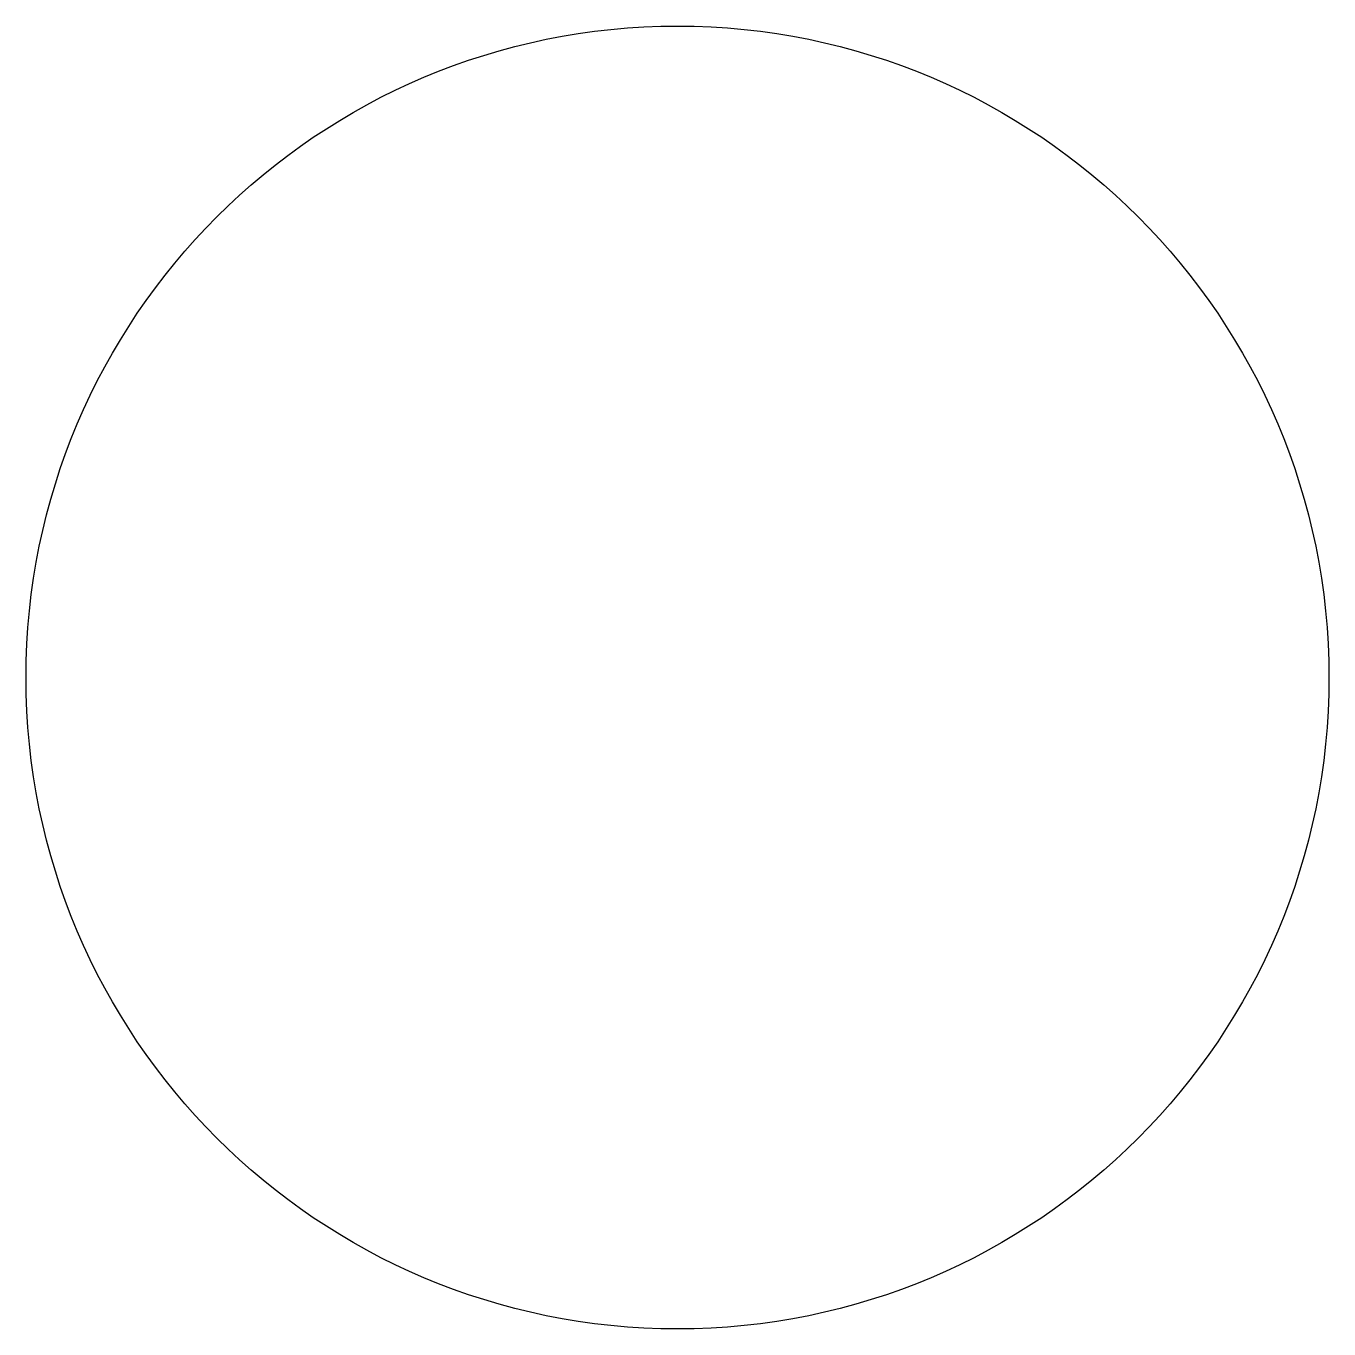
# Model space of a CAD drawing. Extents: x -57 to 57, y -57 to 57.
# Drawn here: x -1 to 1, y -13 to -11 of the extents above; entities that cross this region are included whole.
import ezdxf

# ---------------------------------------------------------------- set-up
doc = ezdxf.new("R2010")
doc.units = 0
doc.layers.add('Cut', color=7, linetype='CONTINUOUS')

msp = doc.modelspace()

# ---------------------------------------------------------------- linework, layer by layer
at = {"layer": 'Cut'}
msp.add_line((0, -13), (0, -13, 3), dxfattribs=at)
msp.add_line((0, -13), (0, -13, 3), dxfattribs=at)
msp.add_circle((0, -12), 1, dxfattribs=at)
msp.add_circle((0, -12), 1, dxfattribs=at)
msp.add_circle((0, -12), 1, dxfattribs=at)
msp.add_circle((0, -12), 1, dxfattribs=at)

doc.saveas('drawing.dxf')
